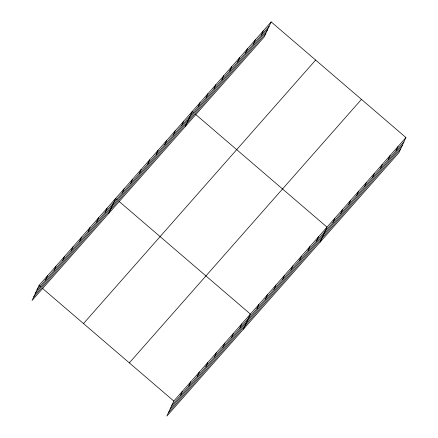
<?xml version="1.0" encoding="UTF-8"?>
<svg xmlns="http://www.w3.org/2000/svg" width="438" height="438" viewBox="0 0 438 438"><rect width="100%" height="100%" fill="white"/><g stroke="black" fill="none" stroke-linecap="round" stroke-linejoin="round"><path stroke-width="0.66" d="M271.155 21.9L39.026 285.401L32.067 300.463L264.196 36.956L271.155 21.9L405.933 137.537L398.974 152.599L166.845 416.1L173.804 401.044L405.933 137.537M45.53 280.085L47.534 275.743M54.038 270.427L56.048 266.08M62.552 260.763L64.561 256.416M71.066 251.1L73.069 246.758M79.574 241.437L81.583 237.095M88.087 231.779L90.091 227.431M96.595 222.115L98.605 217.768M105.109 212.452L107.118 208.11M108.668 213.503L115.627 198.447L117.11 199.717M122.131 193.131L124.14 188.783M130.644 183.467L132.648 179.126M139.153 173.809L141.162 169.462M147.666 164.146L149.676 159.799M156.18 154.483L158.184 150.135M164.688 144.819L166.697 140.478M173.202 135.161L175.205 130.814M181.71 125.498L183.719 121.151M185.274 126.549L192.233 111.493L193.218 112.342M198.113 106.877L200.122 102.53M206.008 97.92L208.017 93.573M213.903 88.958L215.907 84.616M221.792 80.001L223.802 75.654M229.687 71.038L231.691 66.696M237.577 62.081L239.586 57.734M245.472 53.124L247.475 48.777M253.361 44.161L255.37 39.82M261.256 35.204L263.26 30.857M180.308 395.728L182.312 391.38M188.816 386.064L190.826 381.717M197.33 376.401L199.339 372.059M205.838 366.743L207.847 362.396M214.352 357.079L216.361 352.732M222.865 347.416L224.869 343.069M231.374 337.753L233.383 333.411M239.887 328.095L241.896 323.748M243.446 329.146L250.405 314.084L119.087 201.414M256.909 308.768L258.918 304.426M265.423 299.11L267.426 294.763M273.931 289.447L275.94 285.1M282.444 279.783L284.454 275.442M290.952 270.12L292.962 265.778M299.466 260.462L301.475 256.115M307.98 250.799L309.984 246.452M316.488 241.135L318.497 236.794M320.052 242.187L327.011 227.13L195.687 114.46M332.891 222.515L334.9 218.173M340.786 213.558L342.795 209.211M348.675 204.601L350.685 200.254M356.57 195.638L358.58 191.296M364.465 186.681L366.469 182.334M372.355 177.719L374.364 173.377M380.25 168.761L382.254 164.414M388.139 159.804L390.149 155.457M396.034 150.842L398.038 146.5M37.016 289.748L269.146 26.247M35.385 293.285L267.514 29.779M33.699 296.926L265.833 33.425M83.499 323.562L315.634 60.061M129.325 362.883L361.454 99.377M171.795 405.385L403.924 141.885M170.163 408.922L402.292 145.421M168.477 412.563L400.606 149.062M39.026 285.401L40.51 286.676M42.486 288.368L173.804 401.044"/></g></svg>
